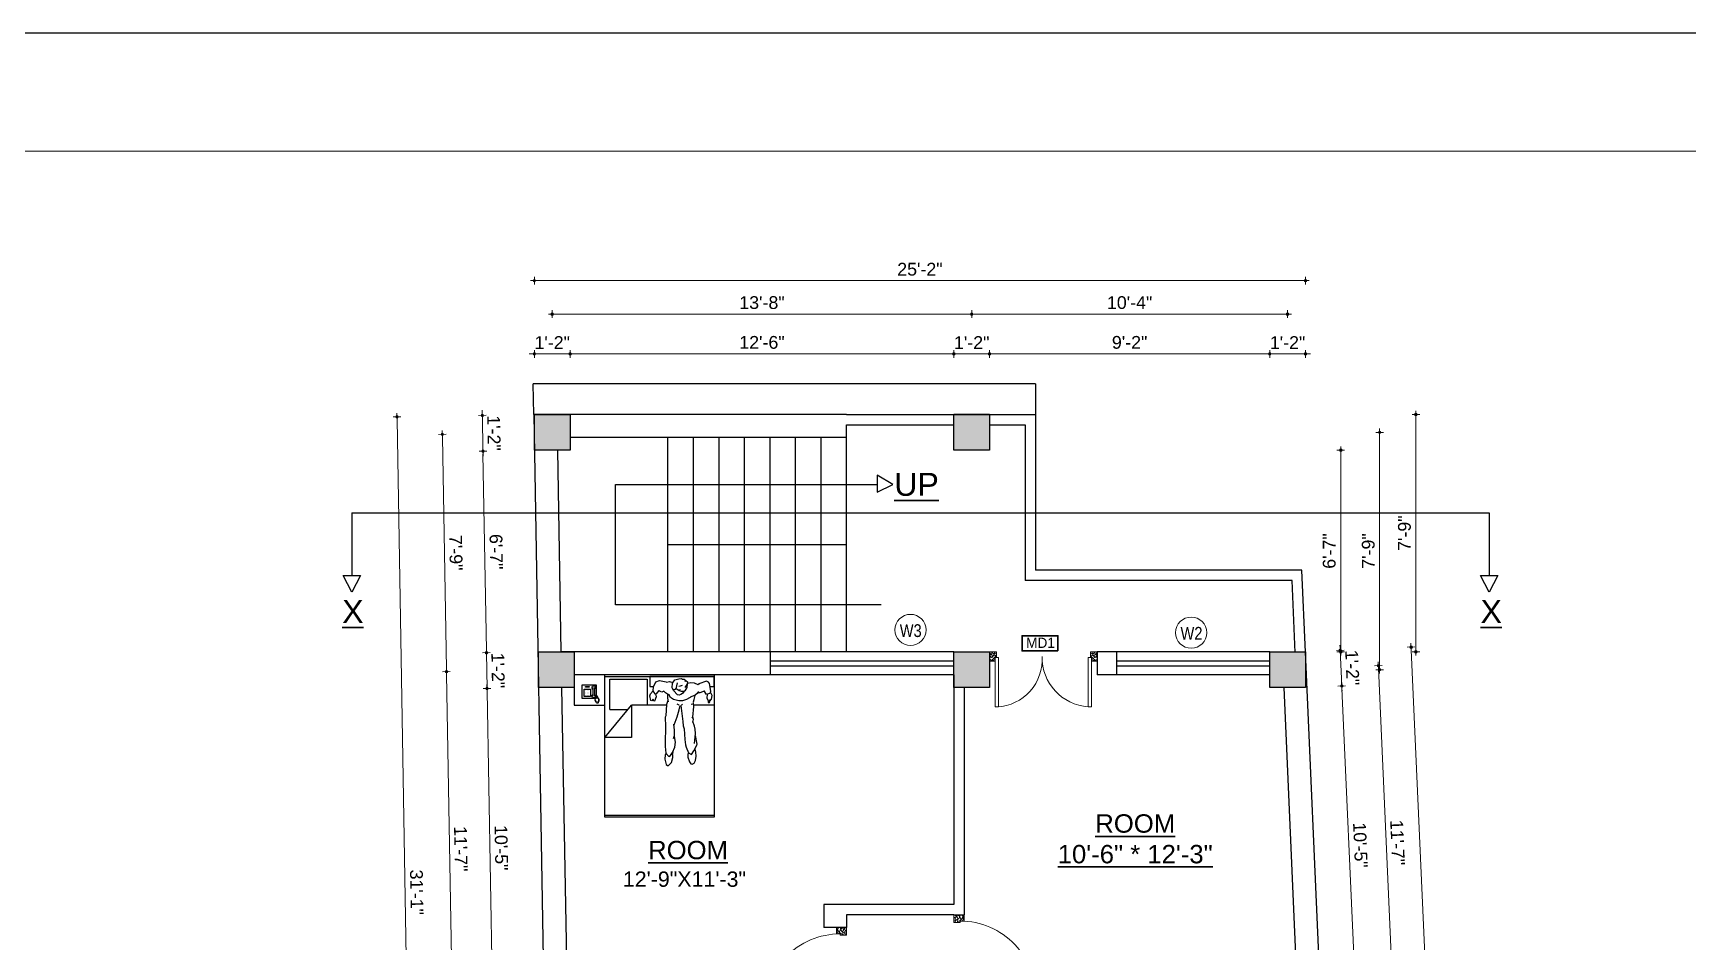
# Model space of a CAD drawing. Header units: inches. Extents: x -4597 to 93300, y -14139 to 5932.
# Drawn here: x -3949 to -3301, y -9233 to -8877 of the extents above; entities that cross this region are included whole.
import ezdxf

# ---------------------------------------------------------------- set-up
doc = ezdxf.new("R2010")
doc.units = ezdxf.units.IN
doc.header["$LTSCALE"] = 0.5
doc.header["$MEASUREMENT"] = 0
doc.header["$PDMODE"] = 66
for name, color, linetype, lineweight in [('door', 202, 'Continuous', 5), ('Ele', 7, 'Continuous', 30), ('ELE1', 3, 'Continuous', 9), ('hatch', 9, 'Continuous', 0), ('TEXT', 220, 'Continuous', 9), ('Toilet', 7, 'Continuous', 25), ('wall', 20, 'Continuous', 40)]:
    doc.layers.add(name, color=color, linetype=linetype, lineweight=lineweight)
doc.layers.add('furniture', color=31, linetype='Continuous')
doc.styles.add('arial', font='arial.ttf')
doc.styles.add('ordinary', font='ARIALN.TTF')
doc.styles.get("Standard").update_dxf_attribs({"font": 'arial.ttf'})
doc.dimstyles.new('S8', dxfattribs={"dimtxt": 5, "dimasz": 1, "dimexe": 6, "dimexo": 18, "dimgap": 1.9375, "dimtad": 1, "dimdec": 0, "dimzin": 3, "dimdsep": 46, "dimlunit": 4, "dimtxsty": 'Standard', "dimblk": 'dot 2', "dimcen": 12, "dimse1": 1, "dimse2": 1, "dimclrd": 1, "dimclre": 1, "dimclrt": 256, "dimadec": 0, "dimazin": 0, "dimtfac": 0.75, "dimtdec": 0, "dimtix": 1, "dimtmove": 1, "dimatfit": 3, "dimldrblk": 'DOT', "dimfxl": 1, "dimtolj": 1, "dimtzin": 0, "dimlwd": 9, "dimlwe": 9, "dimarcsym": 0})

# ---------------------------------------------------------------- blocks, each defined once
blk = doc.blocks.new('BED3')
at = {"layer": 'furniture'}
for p, q in [((82.68, 78), (22.7, 78)), ((22.7, 78), (22.7, 0)), ((82.68, 77.07), (22.7, 77.07)), ((82.68, 0), (82.68, 78)), ((55.62, 46.25), (56.4, 49.04)), ((55.84, 43.84), (55.62, 46.25)), ((56.4, 49.04), (57.04, 49.66)), ((57.04, 49.66), (57.58, 49.68)), ((57.58, 49.68), (58.45, 49.02)), ((58.45, 49.02), (59.2, 48.07)), ((59.2, 48.07), (60.04, 45.31)), ((60.04, 45.31), (59.91, 42.62)), ((68.21, 45.01), (69.06, 47.68)), ((69.06, 47.68), (69.82, 48.74)), ((69.82, 48.74), (70.54, 48.93)), ((70.54, 48.93), (71.64, 48.3)), ((71.64, 48.3), (72.45, 46.86)), ((72.45, 46.86), (72.74, 44.58)), ((55.77, 39.3), (56.17, 42.85)), ((55.86, 37.43), (55.77, 39.3)), ((56.1, 43.24), (55.84, 43.84)), ((55.94, 28.37), (55.86, 37.43)), ((56.17, 42.85), (57.82, 44.78)), ((57.82, 44.78), (58.8, 44.14)), ((58.8, 44.14), (59.86, 42.48)), ((59.86, 42.48), (61.08, 39.6)), ((60.07, 43.56), (60.16, 41.76)), ((61.47, 36.81), (60.9, 33.73)), ((61.08, 39.6), (61.47, 36.81)), ((66.61, 35.43), (66.9, 38.41)), ((66.9, 38.41), (67.36, 39.62)), ((67.36, 39.62), (68.66, 42.69)), ((68.17, 43.63), (68.21, 45.01)), ((68.55, 42.73), (68.17, 43.63)), ((68.66, 42.69), (70.17, 43.72)), ((70.17, 43.72), (71.54, 41.65)), ((71.54, 41.65), (72.48, 39.91)), ((71.88, 37.55), (72.48, 32.06)), ((72.55, 42.33), (72.29, 40.63)), ((73.32, 37.94), (72.46, 33.27)), ((72.48, 39.91), (73.07, 38.35)), ((72.74, 44.58), (72.55, 42.33)), ((73.07, 38.35), (73.32, 37.94)), ((37.32, 34.32, 11.36), (22.7, 34.32, 11.36)), ((22.7, 34.32, 11.36), (37.32, 16.7, 11.36)), ((37.32, 16.7, 11.36), (37.32, 34.32, 11.36)), ((55.89, 23.28), (55.94, 28.37)), ((60.44, 34.96), (60.97, 33.2)), ((60.98, 30.23), (60.64, 26.94)), ((60.73, 27.31), (62.35, 22.94)), ((60.97, 33.2), (60.98, 30.23)), ((65.5, 25.57), (65.74, 27.99)), ((65.74, 27.99), (66.23, 29.64)), ((66.23, 29.64), (66.61, 35.43)), ((66.23, 29.64), (66.4, 29.73)), ((71.85, 28.13), (70.94, 25.62)), ((72.17, 29.82), (71.85, 28.13)), ((72.48, 32.06), (72.17, 29.82)), ((25.57, 19.05, 12.8), (34.97, 19.05, 12.8)), ((25.57, 19.05, 12.8), (25.57, 2.35, 12.8)), ((56.15, 22.44), (55.89, 23.28)), ((56.53, 16.29), (56.15, 22.44)), ((62.35, 22.94), (63.47, 19.17)), ((63.47, 19.17), (64, 16.77)), ((64.38, 16.74), (65.5, 25.57)), ((70.61, 23.8), (71.04, 23.14)), ((71.26, 24.42), (70.99, 23.14)), ((71.04, 23.14), (71.48, 17.3)), ((71.05, 25.86), (71.26, 24.42)), ((6, 16.7), (22.7, 16.7)), ((6, 0), (6, 16.7)), ((10.41, 13.05, 27.83), (10.41, 5.54, 27.83)), ((18.02, 13.05, 27.83), (10.41, 13.05, 27.83)), ((11.39, 11.89, 27.83), (11.39, 7.83, 27.83)), ((14.87, 11.89, 27.83), (11.39, 11.89, 27.83)), ((12.26, 11.17, 27.83), (12.26, 11.17, 27.83)), ((12.26, 10.3, 27.83), (12.26, 10.3, 27.83)), ((12.26, 9.43, 27.83), (12.26, 9.43, 27.83)), ((13.13, 11.17, 27.83), (13.13, 11.17, 27.83)), ((13.13, 10.3, 27.83), (13.13, 10.3, 27.83)), ((13.13, 9.43, 27.83), (13.13, 9.43, 27.83)), ((14, 11.17, 27.83), (14, 11.17, 27.83)), ((14, 10.3, 27.83), (14, 10.3, 27.83)), ((14, 9.43, 27.83), (14, 9.43, 27.83)), ((14.87, 7.83, 27.83), (14.87, 11.89, 27.83)), ((16.24, 6.99, 27.83), (16.24, 11.62, 27.83)), ((17.03, 12.53, 27.83), (17.37, 13.59, 27.83)), ((17.17, 6.99, 27.83), (17.17, 11.62, 27.83)), ((17.18, 13.77, 27.83), (17.74, 13.96, 27.83)), ((17.37, 14.14, 27.83), (17.92, 14.33, 27.83)), ((17.55, 14.52, 27.83), (18.11, 14.7, 27.83)), ((17.74, 14.89, 27.83), (18.29, 15.07, 27.83)), ((18.02, 5.54, 27.83), (18.02, 13.05, 27.83)), ((18.11, 11.36, 27.83), (18.67, 11.55, 27.83)), ((18.23, 15.34, 27.83), (18.79, 15.52, 27.83)), ((18.29, 11.73, 27.83), (18.85, 11.92, 27.83)), ((18.48, 12.1, 27.83), (19.04, 12.29, 27.83)), ((18.67, 15.07, 27.83), (19.22, 15.26, 27.83)), ((18.67, 12.47, 27.83), (19.22, 12.66, 27.83)), ((18.85, 14.7, 27.83), (19.41, 14.89, 27.83)), ((18.85, 12.85, 27.83), (19.41, 13.03, 27.83)), ((19.04, 14.33, 27.83), (19.59, 14.52, 27.83)), ((19.04, 13.96, 27.83), (19.59, 14.14, 27.83)), ((19.04, 13.59, 27.83), (19.59, 13.77, 27.83)), ((19.04, 13.22, 27.83), (19.59, 13.4, 27.83)), ((22.7, 16.7), (22.7, 0)), ((56.5, 16.7, 11.36), (37.32, 16.7, 11.36)), ((45.91, 2.35, 12.8), (45.91, 16.7, 12.8)), ((48.05, 13.99), (47.51, 11.59)), ((47.51, 11.59), (47.82, 10.37)), ((47.82, 10.37), (49.19, 8.7)), ((48.58, 14.25), (48.05, 13.99)), ((49.2, 13.35), (48.58, 14.25)), ((49.19, 8.7), (49.53, 9.73)), ((49.49, 13.67), (49.2, 13.35)), ((50.24, 14.49), (49.48, 14.3)), ((49.48, 14.3), (49.49, 13.67)), ((49.53, 9.73), (50.23, 10.33)), ((50.8, 12), (49.97, 14.43)), ((50.23, 10.33), (50.82, 10.44)), ((50.57, 10.41), (50.8, 12)), ((52.33, 8.58), (50.82, 10.44)), ((53.04, 9.08), (52.52, 8.78)), ((54, 9.47), (53.04, 9.08)), ((55.17, 8.96), (54, 9.47)), ((55.99, 9.94), (54.93, 8.71)), ((57.02, 10.57), (55.99, 9.94)), ((57.25, 14.12), (56.53, 16.29)), ((57.18, 10.87), (57.02, 12.68)), ((58.21, 11.01), (57.02, 10.57)), ((57.09, 12.8), (57.46, 14.74)), ((58.72, 12.47), (58.02, 11.13)), ((60.45, 13.6), (58.72, 12.47)), ((63.39, 14.22), (60.45, 13.6)), ((62.52, 10.98), (60.46, 8.61)), ((62.14, 15.88), (63.34, 16.39)), ((63.53, 11.08), (62.52, 10.98)), ((65.39, 14.26), (63.39, 14.22)), ((64.83, 9.23), (63.51, 8.83)), ((64.43, 10.74), (63.53, 11.08)), ((65.36, 10.15), (64.43, 10.74)), ((64.68, 16.66), (65.34, 15.99)), ((65.92, 9.13), (64.83, 9.23)), ((66.22, 9.05), (65.36, 10.15)), ((67.58, 13.58), (65.39, 14.26)), ((66.53, 8.85), (65.92, 9.13)), ((70.45, 11.96), (67.58, 13.58)), ((70.93, 11.78), (69.96, 12.07)), ((70.61, 16.18), (70.18, 16.06)), ((71.32, 15.89), (70.61, 16.18)), ((72.16, 11.08), (70.93, 11.78)), ((71.48, 17.3), (71.29, 15.12)), ((71.42, 14.88), (71.74, 13.49)), ((82.68, 16.7, 11.36), (71.43, 16.7, 11.36)), ((71.74, 13.49), (72.22, 11.27)), ((73.33, 10.21), (72.16, 11.08)), ((74.08, 9.07), (73.33, 10.21)), ((74.72, 9.88), (73.62, 9.87)), ((77.15, 8.93), (74.72, 9.88)), ((78.49, 10.75), (77.21, 8.85)), ((80.06, 10.21), (78.49, 10.75)), ((78.72, 12.64), (79.29, 14.19)), ((78.75, 10.7), (78.72, 12.64)), ((79.29, 14.19), (79.36, 15.12)), ((79.36, 15.12), (79.94, 15.32)), ((80.14, 15.04), (79.94, 15.32)), ((80.63, 9.62), (80.06, 10.21)), ((80.14, 15.04), (80.27, 13.65)), ((80.27, 13.65), (80.8, 13.64)), ((80.35, 14.44), (81.28, 13.42)), ((81.57, 11.37), (80.69, 9.59)), ((80.69, 9.59), (80.83, 8.87)), ((81.28, 13.42), (81.57, 11.37)), ((82.68, 0), (82.68, 16.7)), ((22.7, 0), (6, 0)), ((10.41, 5.54, 27.83), (18.02, 5.54, 27.83)), ((11.39, 7.83, 27.83), (14.87, 7.83, 27.83)), ((12.26, 8.56, 27.83), (12.26, 8.56, 27.83)), ((14.14, 6.82, 27.83), (12.26, 6.82, 27.83)), ((12.26, 6.82, 27.83), (12.26, 6.38, 27.83)), ((12.26, 6.38, 27.83), (14.14, 6.38, 27.83)), ((13.13, 8.56, 27.83), (13.13, 8.56, 27.83)), ((14, 8.56, 27.83), (14, 8.56, 27.83)), ((14.14, 6.38, 27.83), (14.14, 6.82, 27.83)), ((22.7, 0.93), (82.68, 0.93)), ((82.68, 0), (22.7, 0)), ((25.57, 2.35, 12.8), (45.91, 2.35, 12.8)), ((49.19, 8.7), (49.43, 6.53)), ((49.43, 6.53), (50.75, 3.79)), ((50.75, 3.79), (52.76, 3.16)), ((52.76, 3.16), (56.32, 3.84)), ((56.49, 4.04), (58.19, 3.71)), ((58.19, 3.71), (60.06, 4.24)), ((60.46, 8.61), (59.63, 7.18)), ((59.63, 7.18), (59.81, 4.59)), ((59.81, 4.59), (61.11, 2.74)), ((61.01, 8.19), (60.36, 8.12)), ((61.91, 7.66), (61.01, 8.19)), ((61.11, 2.74), (63.3, 2.13)), ((61.89, 7.62), (62.6, 4.47)), ((63.51, 8.83), (61.91, 7.66)), ((64.19, 8.31), (62.87, 8.32)), ((63.3, 2.13), (64.69, 2.1)), ((64.05, 6.26), (63.37, 6.45)), ((65.09, 5.81), (64.05, 6.26)), ((64.69, 2.1), (65.39, 2.31)), ((65.39, 2.31), (66.31, 2.32)), ((66.31, 2.32), (67.14, 3.19)), ((67.66, 6.94), (66.53, 8.85)), ((66.95, 3.11), (66.64, 3.83)), ((66.69, 6.96), (67.8, 5.35)), ((67.14, 3.19), (67.97, 3.86)), ((67.89, 5.13), (67.66, 6.94)), ((67.97, 3.86), (67.89, 5.13)), ((69.96, 4.39), (68.14, 4.83)), ((71.97, 4.61), (69.96, 4.39)), ((73.8, 5.44), (71.97, 4.61)), ((74.23, 5.03), (73.8, 5.44)), ((78.53, 3.57), (74.23, 5.03)), ((79.56, 4.01), (78.53, 3.57)), ((80.14, 4.81), (79.56, 4.01)), ((80.83, 8.87), (80.14, 4.81))]:
    blk.add_line(p, q, dxfattribs=at)
blk.add_lwpolyline([(80.42, 6.46), (82.68, 6.46), (82.68, 0.93), (47.51, 0.93), (47.51, 6.46), (49.46, 6.46)], dxfattribs=at)
for centre, start, end in [((16.7, 11.62, 27.83), 298.49146, 241.50854), ((16.7, 6.99, 27.83), 118.49146, 61.50854)]:
    blk.add_arc(centre, 0.972, start, end, dxfattribs=at)
blk = doc.blocks.new('A$C27B36B59')
at = {"layer": 'door'}
for p, q in [((0, 4), (0, 0)), ((2.5, 4), (0, 4)), ((0, 0), (3, 0)), ((2.5, 2.5), (2.5, 4)), ((3, 2.5), (2.5, 2.5)), ((3, 0), (3, 2.5))]:
    blk.add_line(p, q, dxfattribs=at)
for centre, radius, start, end in [((-1.4, -0.54), 4.75, 22.14107, 72.83803), ((1.34, 2.09), 1.64, 45.13802, 144.89476), ((2.21, 0.3), 2.49, 83.31492, 152.65798), ((0.13, 0.37), 2.05, 349.48753, 93.68048), ((1.96, -0.47), 2.01, 58.74475, 166.49498), ((-0.06, 0.32), 1.13, 343.54197, 86.94698), ((2.08, -0.4), 1.17, 38.28162, 160.15192)]:
    blk.add_arc(centre, radius, start, end, dxfattribs=at)
blk = doc.blocks.new('D2')
at = {"layer": 'door'}
for p, q in [((74473.95, 24047.59), (74473.95, 24018.09)), ((74473.95, 24047.59), (74475.45, 24047.59)), ((74475.45, 24047.59), (74475.45, 24018.13))]:
    blk.add_line(p, q, dxfattribs=at)
blk.add_arc((74473.95, 24047.59), 29.5, 180, 272.9146, dxfattribs=at)
at = {"layer": 'door', "xscale": -1, "rotation": 180}
blk.add_blockref('A$C27B36B59', (74441.95, 24050.09), dxfattribs=at)
at = {"layer": 'door', "rotation": 180}
blk.add_blockref('A$C27B36B59', (74477.95, 24050.09), dxfattribs=at)
blk = doc.blocks.new('dot1')
at = {"layer": 'hatch'}
h = blk.add_hatch(color=256, dxfattribs=at)
edge = h.paths.add_edge_path()
edge.add_arc((0, 0), 1, 0, 360)
for p, q in [((3, 0), (-3, 0)), ((0, 3), (0, -3))]:
    blk.add_line(p, q, dxfattribs=at)
blk.add_circle((0, 0), 1, dxfattribs=at)
blk = doc.blocks.new('dot 2')
at = {"layer": 'hatch', "xscale": 0.5, "yscale": 0.5, "zscale": 0.5}
blk.add_blockref('dot1', (0, 0), dxfattribs=at)
blk = doc.blocks.new('*D1042')
at = {"layer": 'Defpoints', "color": 0, "transparency": 16777216}
for p in [(-3581.15, -8986.64), (-3745.52, -9025.97), (-3581.15, -9025.97)]:
    blk.add_point(p, dxfattribs=at)
at = {"layer": 'Toilet', "color": 1, "lineweight": 9, "transparency": 16777216}
blk.add_line((-3744.52, -8986.64), (-3582.15, -8986.64), dxfattribs=at)
at = {"layer": 'Toilet', "color": 1, "lineweight": 9, "transparency": 16777216, "rotation": 180}
blk.add_blockref('dot 2', (-3745.52, -8986.64), dxfattribs=at)
at = {"layer": 'Toilet', "color": 1, "lineweight": 9, "transparency": 16777216}
blk.add_blockref('dot 2', (-3581.15, -8986.64), dxfattribs=at)
at = {"layer": 'Toilet', "transparency": 16777216, "insert": (-3663.33, -8982.15), "char_height": 5, "attachment_point": 5}
blk.add_mtext('\\A1;13\'-8"', dxfattribs=at)
blk = doc.blocks.new('_Dot')
at = {"color": 0, "linetype": 'ByBlock', "lineweight": -2}
blk.add_line((-0.5, 0), (-1, 0), dxfattribs=at)
at = {"color": 0, "linetype": 'ByBlock', "const_width": 0.5}
blk.add_lwpolyline([(-0.25, 0, 1), (0.25, 0, 1)], format="xyb", close=True, dxfattribs=at)
blk = doc.blocks.new('*D1043')
at = {"layer": 'Defpoints', "color": 0, "transparency": 16777216}
for p in [(-3457.37, -8986.64), (-3581.15, -9025.97), (-3457.37, -9118.97)]:
    blk.add_point(p, dxfattribs=at)
at = {"layer": 'Toilet', "color": 1, "lineweight": 9, "transparency": 16777216}
blk.add_line((-3580.15, -8986.64), (-3458.37, -8986.64), dxfattribs=at)
at = {"layer": 'Toilet', "color": 1, "lineweight": 9, "transparency": 16777216, "rotation": 180}
blk.add_blockref('dot 2', (-3581.15, -8986.64), dxfattribs=at)
at = {"layer": 'Toilet', "color": 1, "lineweight": 9, "transparency": 16777216}
blk.add_blockref('dot 2', (-3457.37, -8986.64), dxfattribs=at)
at = {"layer": 'Toilet', "transparency": 16777216, "insert": (-3519.26, -8982.15), "char_height": 5, "attachment_point": 5}
blk.add_mtext('\\A1;10\'-4"', dxfattribs=at)
blk = doc.blocks.new('*D1045')
at = {"layer": 'Defpoints', "color": 0, "transparency": 16777216}
for p in [(-3738.52, -9002.23), (-3752.52, -9025.97), (-3738.52, -9025.97)]:
    blk.add_point(p, dxfattribs=at)
at = {"layer": 'Toilet', "color": 1, "lineweight": 9, "transparency": 16777216}
for p, q in [((-3753.52, -9002.23), (-3754.52, -9002.23)), ((-3752.52, -9002.23), (-3738.52, -9002.23)), ((-3737.52, -9002.23), (-3736.52, -9002.23))]:
    blk.add_line(p, q, dxfattribs=at)
blk.add_blockref('dot 2', (-3752.52, -9002.23), dxfattribs=at)
at = {"layer": 'Toilet', "color": 1, "lineweight": 9, "transparency": 16777216, "rotation": 180}
blk.add_blockref('dot 2', (-3738.52, -9002.23), dxfattribs=at)
at = {"layer": 'Toilet', "transparency": 16777216, "insert": (-3745.52, -8997.78), "char_height": 5, "attachment_point": 5}
blk.add_mtext('\\A1;1\'-2"', dxfattribs=at)
blk = doc.blocks.new('*D1046')
at = {"layer": 'Defpoints', "color": 0, "transparency": 16777216}
for p in [(-3588.15, -9002.23), (-3738.52, -9025.97), (-3588.15, -9025.97)]:
    blk.add_point(p, dxfattribs=at)
at = {"layer": 'Toilet', "color": 1, "lineweight": 9, "transparency": 16777216}
blk.add_line((-3737.52, -9002.23), (-3589.15, -9002.23), dxfattribs=at)
at = {"layer": 'Toilet', "color": 1, "lineweight": 9, "transparency": 16777216, "rotation": 180}
blk.add_blockref('dot 2', (-3738.52, -9002.23), dxfattribs=at)
at = {"layer": 'Toilet', "color": 1, "lineweight": 9, "transparency": 16777216}
blk.add_blockref('dot 2', (-3588.15, -9002.23), dxfattribs=at)
at = {"layer": 'Toilet', "transparency": 16777216, "insert": (-3663.33, -8997.74), "char_height": 5, "attachment_point": 5}
blk.add_mtext('\\A1;12\'-6"', dxfattribs=at)
blk = doc.blocks.new('*D1047')
at = {"layer": 'Defpoints', "color": 0, "transparency": 16777216}
for p in [(-3574.15, -9002.23), (-3588.15, -9025.97), (-3574.15, -9025.97)]:
    blk.add_point(p, dxfattribs=at)
at = {"layer": 'Toilet', "color": 1, "lineweight": 9, "transparency": 16777216}
for p, q in [((-3589.15, -9002.23), (-3590.15, -9002.23)), ((-3588.15, -9002.23), (-3574.15, -9002.23)), ((-3573.15, -9002.23), (-3572.15, -9002.23))]:
    blk.add_line(p, q, dxfattribs=at)
blk.add_blockref('dot 2', (-3588.15, -9002.23), dxfattribs=at)
at = {"layer": 'Toilet', "color": 1, "lineweight": 9, "transparency": 16777216, "rotation": 180}
blk.add_blockref('dot 2', (-3574.15, -9002.23), dxfattribs=at)
at = {"layer": 'Toilet', "transparency": 16777216, "insert": (-3581.15, -8997.78), "char_height": 5, "attachment_point": 5}
blk.add_mtext('\\A1;1\'-2"', dxfattribs=at)
blk = doc.blocks.new('*D1048')
at = {"layer": 'Defpoints', "color": 0, "transparency": 16777216}
for p in [(-3464.37, -9002.23), (-3574.15, -9025.97), (-3464.37, -9120.97)]:
    blk.add_point(p, dxfattribs=at)
at = {"layer": 'Toilet', "color": 1, "lineweight": 9, "transparency": 16777216}
blk.add_line((-3573.15, -9002.23), (-3465.37, -9002.23), dxfattribs=at)
at = {"layer": 'Toilet', "color": 1, "lineweight": 9, "transparency": 16777216, "rotation": 180}
blk.add_blockref('dot 2', (-3574.15, -9002.23), dxfattribs=at)
at = {"layer": 'Toilet', "color": 1, "lineweight": 9, "transparency": 16777216}
blk.add_blockref('dot 2', (-3464.37, -9002.23), dxfattribs=at)
at = {"layer": 'Toilet', "transparency": 16777216, "insert": (-3519.26, -8997.74), "char_height": 5, "attachment_point": 5}
blk.add_mtext('\\A1;9\'-2"', dxfattribs=at)
blk = doc.blocks.new('*D1049')
at = {"layer": 'Defpoints', "color": 0, "transparency": 16777216}
for p in [(-3450.37, -9002.23), (-3464.37, -9120.97), (-3450.37, -9118.97)]:
    blk.add_point(p, dxfattribs=at)
at = {"layer": 'Toilet', "color": 1, "lineweight": 9, "transparency": 16777216}
for p, q in [((-3465.37, -9002.23), (-3466.37, -9002.23)), ((-3464.37, -9002.23), (-3450.37, -9002.23)), ((-3449.37, -9002.23), (-3448.37, -9002.23))]:
    blk.add_line(p, q, dxfattribs=at)
blk.add_blockref('dot 2', (-3464.37, -9002.23), dxfattribs=at)
at = {"layer": 'Toilet', "color": 1, "lineweight": 9, "transparency": 16777216, "rotation": 180}
blk.add_blockref('dot 2', (-3450.37, -9002.23), dxfattribs=at)
at = {"layer": 'Toilet', "transparency": 16777216, "insert": (-3457.37, -8997.78), "char_height": 5, "attachment_point": 5}
blk.add_mtext('\\A1;1\'-2"', dxfattribs=at)
blk = doc.blocks.new('*D1050')
at = {"layer": 'Defpoints', "color": 0, "transparency": 16777216}
for p in [(-3752.76, -9025.97), (-3772.66, -9040.32), (-3752.52, -9039.97)]:
    blk.add_point(p, dxfattribs=at)
at = {"layer": 'Toilet', "color": 1, "lineweight": 9, "transparency": 16777216}
for p, q in [((-3772.92, -9025.32), (-3772.94, -9024.32)), ((-3772.9, -9026.32), (-3772.66, -9040.32)), ((-3772.65, -9041.32), (-3772.63, -9042.32))]:
    blk.add_line(p, q, dxfattribs=at)
for p, rotation in [((-3772.9, -9026.32), 270.9891790651088), ((-3772.66, -9040.32), 90.98917906510874)]:
    blk.add_blockref('dot 2', p, dxfattribs=dict(at, rotation=rotation))
at = {"layer": 'Toilet', "transparency": 16777216, "insert": (-3768.34, -9033.24), "char_height": 5, "attachment_point": 5, "rotation": 270.98918}
blk.add_mtext('\\A1;1\'-2"', dxfattribs=at)
blk = doc.blocks.new('*D1051')
at = {"layer": 'Defpoints', "color": 0, "transparency": 16777216}
for p in [(-3752.52, -9039.97), (-3771.3, -9119.32), (-3750.91, -9118.97)]:
    blk.add_point(p, dxfattribs=at)
at = {"layer": 'Toilet', "color": 1, "lineweight": 9, "transparency": 16777216}
blk.add_line((-3772.65, -9041.32), (-3771.32, -9118.32), dxfattribs=at)
for p, rotation in [((-3772.66, -9040.32), 90.98917906507957), ((-3771.3, -9119.32), 270.9891790650796)]:
    blk.add_blockref('dot 2', p, dxfattribs=dict(at, rotation=rotation))
at = {"layer": 'Toilet', "transparency": 16777216, "insert": (-3767.49, -9079.74), "char_height": 5, "attachment_point": 5, "rotation": 270.98918}
blk.add_mtext('\\A1;6\'-7"', dxfattribs=at)
blk = doc.blocks.new('*D1052')
at = {"layer": 'Defpoints', "color": 0, "transparency": 16777216}
for p in [(-3750.91, -9118.97), (-3771.06, -9133.32), (-3750.91, -9132.97)]:
    blk.add_point(p, dxfattribs=at)
at = {"layer": 'Toilet', "color": 1, "lineweight": 9, "transparency": 16777216}
for p, q in [((-3771.32, -9118.32), (-3771.33, -9117.32)), ((-3771.3, -9119.32), (-3771.06, -9133.32)), ((-3771.04, -9134.32), (-3771.02, -9135.32))]:
    blk.add_line(p, q, dxfattribs=at)
for p, rotation in [((-3771.3, -9119.32), 270.9891790650796), ((-3771.06, -9133.32), 90.98917906507957)]:
    blk.add_blockref('dot 2', p, dxfattribs=dict(at, rotation=rotation))
at = {"layer": 'Toilet', "transparency": 16777216, "insert": (-3766.73, -9126.25), "char_height": 5, "attachment_point": 5, "rotation": 270.98918}
blk.add_mtext('\\A1;1\'-2"', dxfattribs=at)
blk = doc.blocks.new('*D1053')
at = {"layer": 'Defpoints', "color": 0, "transparency": 16777216}
for p in [(-3750.91, -9132.97), (-3768.9, -9258.32), (-3748.51, -9257.97)]:
    blk.add_point(p, dxfattribs=at)
at = {"layer": 'Toilet', "color": 1, "lineweight": 9, "transparency": 16777216}
blk.add_line((-3771.04, -9134.32), (-3768.92, -9257.32), dxfattribs=at)
for p, rotation in [((-3771.06, -9133.32), 90.98917906507957), ((-3768.9, -9258.32), 270.9891790650796)]:
    blk.add_blockref('dot 2', p, dxfattribs=dict(at, rotation=rotation))
at = {"layer": 'Toilet', "transparency": 16777216, "insert": (-3765.49, -9195.74), "char_height": 5, "attachment_point": 5, "rotation": 270.98918}
blk.add_mtext('\\A1;10\'-5"', dxfattribs=at)
blk = doc.blocks.new('*D1057')
at = {"layer": 'Defpoints', "color": 0, "transparency": 16777216}
for p in [(-3786.98, -9126.72), (-3743.91, -9125.97), (-3741.51, -9264.97)]:
    blk.add_point(p, dxfattribs=at)
at = {"layer": 'Toilet', "color": 1, "lineweight": 9, "transparency": 16777216}
blk.add_line((-3784.59, -9264.72), (-3786.96, -9127.72), dxfattribs=at)
for p, rotation in [((-3786.98, -9126.72), 90.98917906507957), ((-3784.58, -9265.72), 270.9891790650796)]:
    blk.add_blockref('dot 2', p, dxfattribs=dict(at, rotation=rotation))
at = {"layer": 'Toilet', "transparency": 16777216, "insert": (-3781.33, -9196.14), "char_height": 5, "attachment_point": 5, "rotation": 270.98918}
blk.add_mtext('\\A1;11\'-7"', dxfattribs=at)
blk = doc.blocks.new('*D1058')
at = {"layer": 'Defpoints', "color": 0, "transparency": 16777216}
for p in [(-3788.58, -9033.72), (-3745.52, -9032.97), (-3743.91, -9125.97)]:
    blk.add_point(p, dxfattribs=at)
at = {"layer": 'Toilet', "color": 1, "lineweight": 9, "transparency": 16777216}
blk.add_line((-3786.99, -9125.72), (-3788.56, -9034.72), dxfattribs=at)
for p, rotation in [((-3788.58, -9033.72), 90.98917906507957), ((-3786.98, -9126.72), 270.9891790650796)]:
    blk.add_blockref('dot 2', p, dxfattribs=dict(at, rotation=rotation))
at = {"layer": 'Toilet', "transparency": 16777216, "insert": (-3783.29, -9080.14), "char_height": 5, "attachment_point": 5, "rotation": 270.98918}
blk.add_mtext('\\A1;7\'-9"', dxfattribs=at)
blk = doc.blocks.new('*D1062')
at = {"layer": 'Defpoints', "color": 0, "transparency": 16777216}
for p in [(-3752.76, -9025.97), (-3799.91, -9399.64), (-3746.32, -9398.72)]:
    blk.add_point(p, dxfattribs=at)
at = {"layer": 'Toilet', "color": 1, "lineweight": 9, "transparency": 16777216}
blk.add_line((-3806.33, -9027.9), (-3799.92, -9398.64), dxfattribs=at)
for p, rotation in [((-3806.34, -9026.9), 90.98917906510306), ((-3799.91, -9399.64), 270.9891790651031)]:
    blk.add_blockref('dot 2', p, dxfattribs=dict(at, rotation=rotation))
at = {"layer": 'Toilet', "transparency": 16777216, "insert": (-3798.63, -9213.19), "char_height": 5, "attachment_point": 5, "rotation": 270.98918}
blk.add_mtext('\\A1;31\'-1"', dxfattribs=at)
blk = doc.blocks.new('*D1073')
at = {"layer": 'Defpoints', "color": 0, "transparency": 16777216}
for p in [(-3450.37, -9118.97), (-3436.74, -9118.37), (-3450.37, -9132.97)]:
    blk.add_point(p, dxfattribs=at)
at = {"layer": 'Toilet', "color": 1, "lineweight": 9, "transparency": 16777216}
for p, q in [((-3436.78, -9117.37), (-3436.83, -9116.37)), ((-3436.12, -9132.34), (-3436.74, -9118.37)), ((-3436.08, -9133.34), (-3436.03, -9134.34))]:
    blk.add_line(p, q, dxfattribs=at)
for p, rotation in [((-3436.74, -9118.37), 272.536359722129), ((-3436.12, -9132.34), 92.53635972212899)]:
    blk.add_blockref('dot 2', p, dxfattribs=dict(at, rotation=rotation))
at = {"layer": 'Toilet', "transparency": 16777216, "insert": (-3431.99, -9125.16), "char_height": 5, "attachment_point": 5, "rotation": 272.53636}
blk.add_mtext('\\A1;1\'-2"', dxfattribs=at)
blk = doc.blocks.new('*D1074')
at = {"layer": 'Defpoints', "color": 0, "transparency": 16777216}
for p in [(-3450.37, -9132.97), (-3444.21, -9257.97), (-3430.58, -9257.37)]:
    blk.add_point(p, dxfattribs=at)
at = {"layer": 'Toilet', "color": 1, "lineweight": 9, "transparency": 16777216}
blk.add_line((-3436.08, -9133.34), (-3430.63, -9256.37), dxfattribs=at)
for p, rotation in [((-3436.12, -9132.34), 92.53635972212899), ((-3430.58, -9257.37), 272.536359722129)]:
    blk.add_blockref('dot 2', p, dxfattribs=dict(at, rotation=rotation))
at = {"layer": 'Toilet', "transparency": 16777216, "insert": (-3428.87, -9194.66), "char_height": 5, "attachment_point": 5, "rotation": 272.53636}
blk.add_mtext('\\A1;10\'-5"', dxfattribs=at)
blk = doc.blocks.new('*D1080')
at = {"layer": 'Defpoints', "color": 0, "transparency": 16777216}
for p in [(-3457.37, -9125.97), (-3451.21, -9264.97), (-3415.64, -9263.4)]:
    blk.add_point(p, dxfattribs=at)
at = {"layer": 'Toilet', "color": 1, "lineweight": 9, "transparency": 16777216}
blk.add_line((-3421.75, -9125.4), (-3415.68, -9262.4), dxfattribs=at)
for p, rotation in [((-3421.79, -9124.4), 92.53635972209058), ((-3415.64, -9263.4), 272.5363597220905)]:
    blk.add_blockref('dot 2', p, dxfattribs=dict(at, rotation=rotation))
at = {"layer": 'Toilet', "transparency": 16777216, "insert": (-3414.27, -9193.7), "char_height": 5, "attachment_point": 5, "rotation": 272.53636}
blk.add_mtext('\\A1;11\'-7"', dxfattribs=at)
blk = doc.blocks.new('*D1083')
at = {"layer": 'Defpoints', "color": 0, "transparency": 16777216}
for p in [(-3574.15, -9039.97), (-3436.54, -9039.97), (-3574.15, -9118.97)]:
    blk.add_point(p, dxfattribs=at)
at = {"layer": 'Toilet', "color": 1, "lineweight": 9, "transparency": 16777216}
blk.add_line((-3436.54, -9117.97), (-3436.54, -9040.97), dxfattribs=at)
for p, rotation in [((-3436.54, -9039.97), 90), ((-3436.54, -9118.97), 270)]:
    blk.add_blockref('dot 2', p, dxfattribs=dict(at, rotation=rotation))
at = {"layer": 'Toilet', "transparency": 16777216, "insert": (-3441.03, -9079.47), "char_height": 5, "attachment_point": 5, "rotation": 90}
blk.add_mtext('\\A1;6\'-7"', dxfattribs=at)
blk = doc.blocks.new('*D1085')
at = {"layer": 'Defpoints', "color": 0, "transparency": 16777216}
for p in [(-3574.15, -9025.97), (-3574.15, -9118.97), (-3407.07, -9118.97)]:
    blk.add_point(p, dxfattribs=at)
at = {"layer": 'Toilet', "color": 1, "lineweight": 9, "transparency": 16777216}
blk.add_line((-3407.07, -9026.97), (-3407.07, -9117.97), dxfattribs=at)
for p, rotation in [((-3407.07, -9025.97), 90), ((-3407.07, -9118.97), 270)]:
    blk.add_blockref('dot 2', p, dxfattribs=dict(at, rotation=rotation))
at = {"layer": 'Toilet', "transparency": 16777216, "insert": (-3411.56, -9072.47), "char_height": 5, "attachment_point": 5, "rotation": 90}
blk.add_mtext('\\A1;7\'-9"', dxfattribs=at)

msp = doc.modelspace()

# ---------------------------------------------------------------- hatches: boundary and pattern name
at = {"layer": 'Toilet'}
for points in [[(-3738.52, -9025.97), (-3752.52, -9025.97), (-3752.52, -9039.97), (-3738.52, -9039.97)], [(-3574.15, -9025.97), (-3588.15, -9025.97), (-3588.15, -9039.97), (-3574.15, -9039.97)], [(-3736.91, -9118.97), (-3750.91, -9118.97), (-3750.91, -9132.97), (-3736.91, -9132.97)], [(-3574.15, -9118.97), (-3588.15, -9118.97), (-3588.15, -9132.97), (-3574.15, -9132.97)], [(-3450.37, -9118.97), (-3464.37, -9118.97), (-3464.37, -9132.97), (-3450.37, -9132.97)]]:
    msp.add_hatch(color=1, dxfattribs=at).paths.add_polyline_path(points)

# ---------------------------------------------------------------- linework, layer by layer
at = {"layer": 'Defpoints'}
msp.add_lwpolyline([(-1419.77, -8876.52), (-4597.37, -8876.52), (-4597.37, -11124.49), (-1419.77, -11124.49)], close=True, dxfattribs=at)
at = {"layer": 'door', "ltscale": 0.5}
for p, q in [((-3574.15, -9122.57), (-3571.99, -9122.57)), ((-3571.9, -9121.22), (-3571.9, -9140.53)), ((-3571.9, -9121.22), (-3570.64, -9121.22)), ((-3571.45, -9121.13), (-3571.45, -9118.97)), ((-3570.64, -9121.22), (-3570.64, -9140.53)), ((-3535.46, -9121.22), (-3535.46, -9140.53)), ((-3534.2, -9121.22), (-3535.46, -9121.22)), ((-3534.65, -9121.13), (-3534.65, -9118.97)), ((-3531.95, -9118.97), (-3534.65, -9118.97)), ((-3534.2, -9121.22), (-3534.2, -9140.53)), ((-3531.95, -9122.57), (-3534.11, -9122.57)), ((-3570.64, -9140.53), (-3571.9, -9140.53)), ((-3535.46, -9140.53), (-3534.2, -9140.53))]:
    msp.add_line(p, q, dxfattribs=at)
for centre, radius, start, end in [((-3572.08, -9121.98), 18.57, 272.89976, 3.74009), ((-3534.11, -9121.13), 19.44, 178.93909, 266.01861)]:
    msp.add_arc(centre, radius, start, end, dxfattribs=at)
at = {"layer": 'Ele', "color": 0, "ltscale": 2}
msp.add_lwpolyline([(-3547.33, -9118.58), (-3561.39, -9118.58), (-3561.39, -9112.68), (-3547.33, -9112.68)], close=True, dxfattribs=at)
at = {"layer": 'ELE1'}
msp.add_lwpolyline([(-4551.05, -8922.84), (-1466.09, -8922.84), (-1466.09, -11078.17), (-4551.05, -11078.17)], close=True, dxfattribs=at)
msp.add_lwpolyline([(-4551.05, -8922.84), (-1466.09, -8922.84), (-1466.09, -11078.17), (-4551.05, -11078.17)], close=True, dxfattribs=at)
at = {"layer": 'TEXT'}
for centre in [(-3605.13, -9110.39), (-3495.12, -9111.46)]:
    msp.add_circle(centre, 6.11, dxfattribs=at)
at = {"layer": 'Toilet'}
for p, q in [((-3556.15, -9013.97), (-3752.96, -9013.97)), ((-3752.76, -9025.97), (-3752.96, -9013.97)), ((-3556.15, -9013.97), (-3556.15, -9086.97)), ((-3752.76, -9025.97), (-3746.32, -9398.72)), ((-3630.15, -9025.97), (-3752.76, -9025.97)), ((-3630.15, -9025.97), (-3588.15, -9025.97)), ((-3574.15, -9025.97), (-3588.15, -9025.97)), ((-3574.15, -9025.97), (-3556.15, -9025.97)), ((-3630.15, -9034.97), (-3630.15, -9029.97)), ((-3630.15, -9029.97), (-3588.15, -9029.97)), ((-3574.15, -9029.97), (-3560.15, -9029.97)), ((-3560.15, -9029.97), (-3560.15, -9090.97)), ((-3630.15, -9034.97), (-3738.52, -9034.97)), ((-3700.15, -9076.97), (-3700.15, -9034.97)), ((-3690.15, -9076.97), (-3690.15, -9034.97)), ((-3680.15, -9076.97), (-3680.15, -9034.97)), ((-3670.15, -9076.97), (-3670.15, -9034.97)), ((-3660.15, -9076.97), (-3660.15, -9034.97)), ((-3650.15, -9076.97), (-3650.15, -9034.97)), ((-3640.15, -9076.97), (-3640.15, -9034.97)), ((-3630.15, -9076.97), (-3630.15, -9034.97)), ((-3743.51, -9039.97), (-3742.15, -9118.97)), ((-3612.06, -9053.34), (-3618.23, -9049.75)), ((-3618.23, -9049.75), (-3618.23, -9056.43)), ((-3720.75, -9100.49), (-3720.75, -9053.34)), ((-3720.75, -9053.34), (-3618.23, -9053.34)), ((-3618.23, -9056.43), (-3612.06, -9053.34)), ((-3824.09, -9064.45), (-3378.37, -9064.45)), ((-3824.09, -9064.45), (-3824.09, -9089.04)), ((-3378.37, -9064.45), (-3378.37, -9089.04)), ((-3700.15, -9118.97), (-3700.15, -9076.97)), ((-3700.15, -9076.97), (-3630.15, -9076.97)), ((-3690.15, -9118.97), (-3690.15, -9076.97)), ((-3680.15, -9118.97), (-3680.15, -9076.97)), ((-3670.15, -9118.97), (-3670.15, -9076.97)), ((-3660.15, -9118.97), (-3660.15, -9076.97)), ((-3650.15, -9118.97), (-3650.15, -9076.97)), ((-3640.15, -9118.97), (-3640.15, -9076.97)), ((-3630.15, -9118.97), (-3630.15, -9076.97)), ((-3824.09, -9095.58), (-3827.49, -9089.04)), ((-3827.49, -9089.04), (-3820.68, -9089.04)), ((-3820.68, -9089.04), (-3824.09, -9095.58)), ((-3455.61, -9090.97), (-3560.15, -9090.97)), ((-3451.78, -9086.97), (-3556.15, -9086.97)), ((-3454.36, -9119.21), (-3455.61, -9090.97)), ((-3450.36, -9119.04), (-3451.78, -9086.97)), ((-3378.37, -9095.58), (-3381.76, -9089.04)), ((-3381.76, -9089.04), (-3374.95, -9089.04)), ((-3374.95, -9089.04), (-3378.37, -9095.58)), ((-3616.58, -9100.49), (-3720.75, -9100.49)), ((-3588.15, -9118.97), (-3742.15, -9118.97)), ((-3464.37, -9118.97), (-3531.95, -9118.97)), ((-3531.95, -9118.97), (-3531.95, -9127.97)), ((-3464.37, -9118.97), (-3524.37, -9118.97)), ((-3432.85, -9514.41), (-3450.37, -9118.97)), ((-3588.15, -9127.97), (-3736.91, -9127.97)), ((-3588.15, -9127.97), (-3588.15, -9217.97)), ((-3464.37, -9127.97), (-3531.95, -9127.97)), ((-3741.9, -9132.97), (-3739.6, -9257.97)), ((-3584.15, -9132.97), (-3584.15, -9221.97)), ((-3453.22, -9257.97), (-3458.76, -9132.97)), ((-3639.15, -9217.97), (-3639.15, -9226.97)), ((-3588.15, -9217.97), (-3639.15, -9217.97)), ((-3630.15, -9226.97), (-3639.15, -9226.97)), ((-3630.15, -9226.97), (-3634.15, -9226.97)), ((-3630.15, -9221.97), (-3630.15, -9226.97)), ((-3588.15, -9221.97), (-3630.15, -9221.97)), ((-3588.15, -9221.97), (-3584.15, -9221.97))]:
    msp.add_line(p, q, dxfattribs=at)
at = {"layer": 'Toilet', "color": 3}
for p, q in [((-3660.15, -9118.97), (-3660.15, -9127.97)), ((-3660.15, -9122.47), (-3588.15, -9122.47)), ((-3524.37, -9118.97), (-3524.37, -9127.97)), ((-3524.37, -9122.47), (-3464.37, -9122.47)), ((-3660.15, -9124.47), (-3588.15, -9124.47)), ((-3524.37, -9124.47), (-3464.37, -9124.47))]:
    msp.add_line(p, q, dxfattribs=at)
at = {"layer": 'Toilet'}
for points in [[(-3752.52, -9025.97), (-3738.52, -9025.97), (-3738.52, -9039.97), (-3752.52, -9039.97)], [(-3588.15, -9025.97), (-3574.15, -9025.97), (-3574.15, -9039.97), (-3588.15, -9039.97)], [(-3750.91, -9118.97), (-3736.91, -9118.97), (-3736.91, -9132.97), (-3750.91, -9132.97)], [(-3588.15, -9118.97), (-3574.15, -9118.97), (-3574.15, -9132.97), (-3588.15, -9132.97)], [(-3464.37, -9118.97), (-3450.37, -9118.97), (-3450.37, -9132.97), (-3464.37, -9132.97)]]:
    msp.add_lwpolyline(points, close=True, dxfattribs=at)

# ---------------------------------------------------------------- block references
at = {"layer": 'door', "yscale": 0.9000000000014552, "zscale": 0.9, "rotation": 180}
for p, xscale in [((-3574.15, -9118.97), -0.9000000000014552), ((-3531.95, -9118.97), 0.9000000000014552)]:
    msp.add_blockref('A$C27B36B59', p, dxfattribs=dict(at, xscale=xscale))
at = {"layer": 'Ele', "ltscale": 2, "extrusion": (0, 0, -1), "xscale": 0.7155555555655155, "yscale": 0.7155555555655155, "zscale": -0.7155555555655155, "rotation": 180}
msp.add_blockref('BED3', (3741.2, -9127.97), dxfattribs=at)
at = {"layer": 'wall', "color": 2, "linetype": 'ByBlock', "rotation": 270}
msp.add_blockref('D2', (-27680.24, 65214.98), dxfattribs=at)
at = {"layer": 'wall', "color": 2, "linetype": 'ByBlock', "xscale": -1, "rotation": 90}
msp.add_blockref('D2', (20461.94, 65219.98), dxfattribs=at)

# ---------------------------------------------------------------- texts
at = {"layer": 'Ele', "color": 0, "ltscale": 2, "attachment_point": 2}
for s, insert, char_height in [('{\\LUP}', (-3602.74, -9048.84), 9), ('{\\LX}', (-3823.62, -9098.66), 9), ('{\\LX}', (-3377.57, -9098.66), 9), ('{\\LROOM\\P10\'-6" * 12\'-3"\\fArial TUR|b0|i0|c162|p34; }', (-3517.07, -9182.63), 7.2), ('{\\fArial TUR|b0|i0|c162|p34;\\L ROOM\\P\\fArial TUR|b0|i0|c0|p34;\\H0.8333x;\\l12\\fArial TUR|b0|i0|c162|p34;\'-\\fArial TUR|b0|i0|c0|p34;9"X11\'-3"}', (-3693.7, -9193.04), 7.2)]:
    msp.add_mtext(s, dxfattribs=dict(at, insert=insert, char_height=char_height))
at = {"layer": 'Ele', "color": 0, "ltscale": 2, "insert": (-3554.19, -9113.43), "char_height": 4, "attachment_point": 2, "style": 'arial'}
msp.add_mtext('{\\fCentury Gothic|b0|i0|c0|p34;MD1}', dxfattribs=at)
at = {"layer": 'TEXT', "style": 'ordinary'}
for s, p in [('W3', (-3609.33, -9113.16)), ('W2', (-3499.32, -9114.22))]:
    msp.add_text(s, height=5, rotation=359.99961, dxfattribs=at).set_placement(p)

# ---------------------------------------------------------------- dimensions: what is measured, and where the dimension line sits
at = {"layer": 'Toilet'}
msp.add_linear_dim(base=(-3450.37, -8973.51), p1=(-3752.52, -9025.97), p2=(-3450.37, -9118.97), dimstyle='S8', override={"dimfxl": 2, "dimfxlon": 1, "dimarcsym": 1}, dxfattribs=at).render()
for p1, p2, distance, picture, middle in [((-3745.52, -9025.97), (-3581.15, -9025.97), 39.33, '*D1042', (-3663.33, -8982.15)), ((-3752.52, -9025.97), (-3738.52, -9025.97), 23.74, '*D1045', (-3745.52, -8997.78)), ((-3752.76, -9025.97), (-3746.32, -9398.72), -53.59, '*D1062', (-3798.63, -9213.19)), ((-3752.76, -9025.97), (-3752.52, -9039.97), -20.15, '*D1050', (-3768.34, -9033.24)), ((-3457.37, -9125.97), (-3451.21, -9264.97), 35.61, '*D1080', (-3414.27, -9193.7))]:
    dim = msp.add_aligned_dim(p1=p1, p2=p2, distance=distance, dimstyle='S8', override={"dimfxl": 2, "dimfxlon": 1, "dimarcsym": 1}, dxfattribs=at)
    dim.commit()
    dim.dimension.update_dxf_attribs({"geometry": picture, "text_midpoint": middle})
for base, p1, p2, angle, picture, middle in [((-3457.37, -8986.64), (-3581.15, -9025.97), (-3457.37, -9118.97), 180, '*D1043', (-3519.26, -8982.15)), ((-3588.15, -9002.23), (-3738.52, -9025.97), (-3588.15, -9025.97), 180, '*D1046', (-3663.33, -8997.74)), ((-3574.15, -9002.23), (-3588.15, -9025.97), (-3574.15, -9025.97), 180, '*D1047', (-3581.15, -8997.78)), ((-3464.37, -9002.23), (-3574.15, -9025.97), (-3464.37, -9120.97), 180, '*D1048', (-3519.26, -8997.74)), ((-3450.37, -9002.23), (-3464.37, -9120.97), (-3450.37, -9118.97), 180, '*D1049', (-3457.37, -8997.78)), ((-3407.07, -9118.97), (-3574.15, -9025.97), (-3574.15, -9118.97), 90, '*D1085', (-3411.56, -9072.47)), ((-3788.58, -9033.72), (-3743.91, -9125.97), (-3745.52, -9032.97), 270.98918, '*D1058', (-3783.29, -9080.14)), ((-3771.3, -9119.32), (-3752.52, -9039.97), (-3750.91, -9118.97), 90.98918, '*D1051', (-3767.49, -9079.74)), ((-3436.54, -9039.97), (-3574.15, -9118.97), (-3574.15, -9039.97), 90, '*D1083', (-3441.03, -9079.47)), ((-3436.74, -9118.37), (-3450.37, -9132.97), (-3450.37, -9118.97), 272.53636, '*D1073', (-3431.99, -9125.16)), ((-3771.06, -9133.32), (-3750.91, -9118.97), (-3750.91, -9132.97), 90.98918, '*D1052', (-3766.73, -9126.25)), ((-3786.98, -9126.72), (-3741.51, -9264.97), (-3743.91, -9125.97), 270.98918, '*D1057', (-3781.33, -9196.14)), ((-3768.9, -9258.32), (-3750.91, -9132.97), (-3748.51, -9257.97), 90.98918, '*D1053', (-3765.49, -9195.74)), ((-3430.58, -9257.37), (-3450.37, -9132.97), (-3444.21, -9257.97), 272.53636, '*D1074', (-3428.87, -9194.66))]:
    dim = msp.add_linear_dim(base=base, p1=p1, p2=p2, angle=angle, dimstyle='S8', override={"dimfxl": 2, "dimfxlon": 1, "dimarcsym": 1}, dxfattribs=at)
    dim.commit()
    dim.dimension.update_dxf_attribs({"geometry": picture, "text_midpoint": middle})
msp.add_linear_dim(base=(-3421.29, -9032.97), p1=(-3581.15, -9125.97), p2=(-3581.15, -9032.97), angle=90, dimstyle='S8', override={"dimfxl": 2, "dimfxlon": 1, "dimarcsym": 1}, dxfattribs=at).render()
msp.add_aligned_dim(p1=(-3450.37, -9118.97), p2=(-3432.85, -9514.41), distance=41.45, dimstyle='S8', override={"dimfxl": 2, "dimfxlon": 1, "dimarcsym": 1}, dxfattribs=at).render()

doc.saveas('drawing.dxf')
